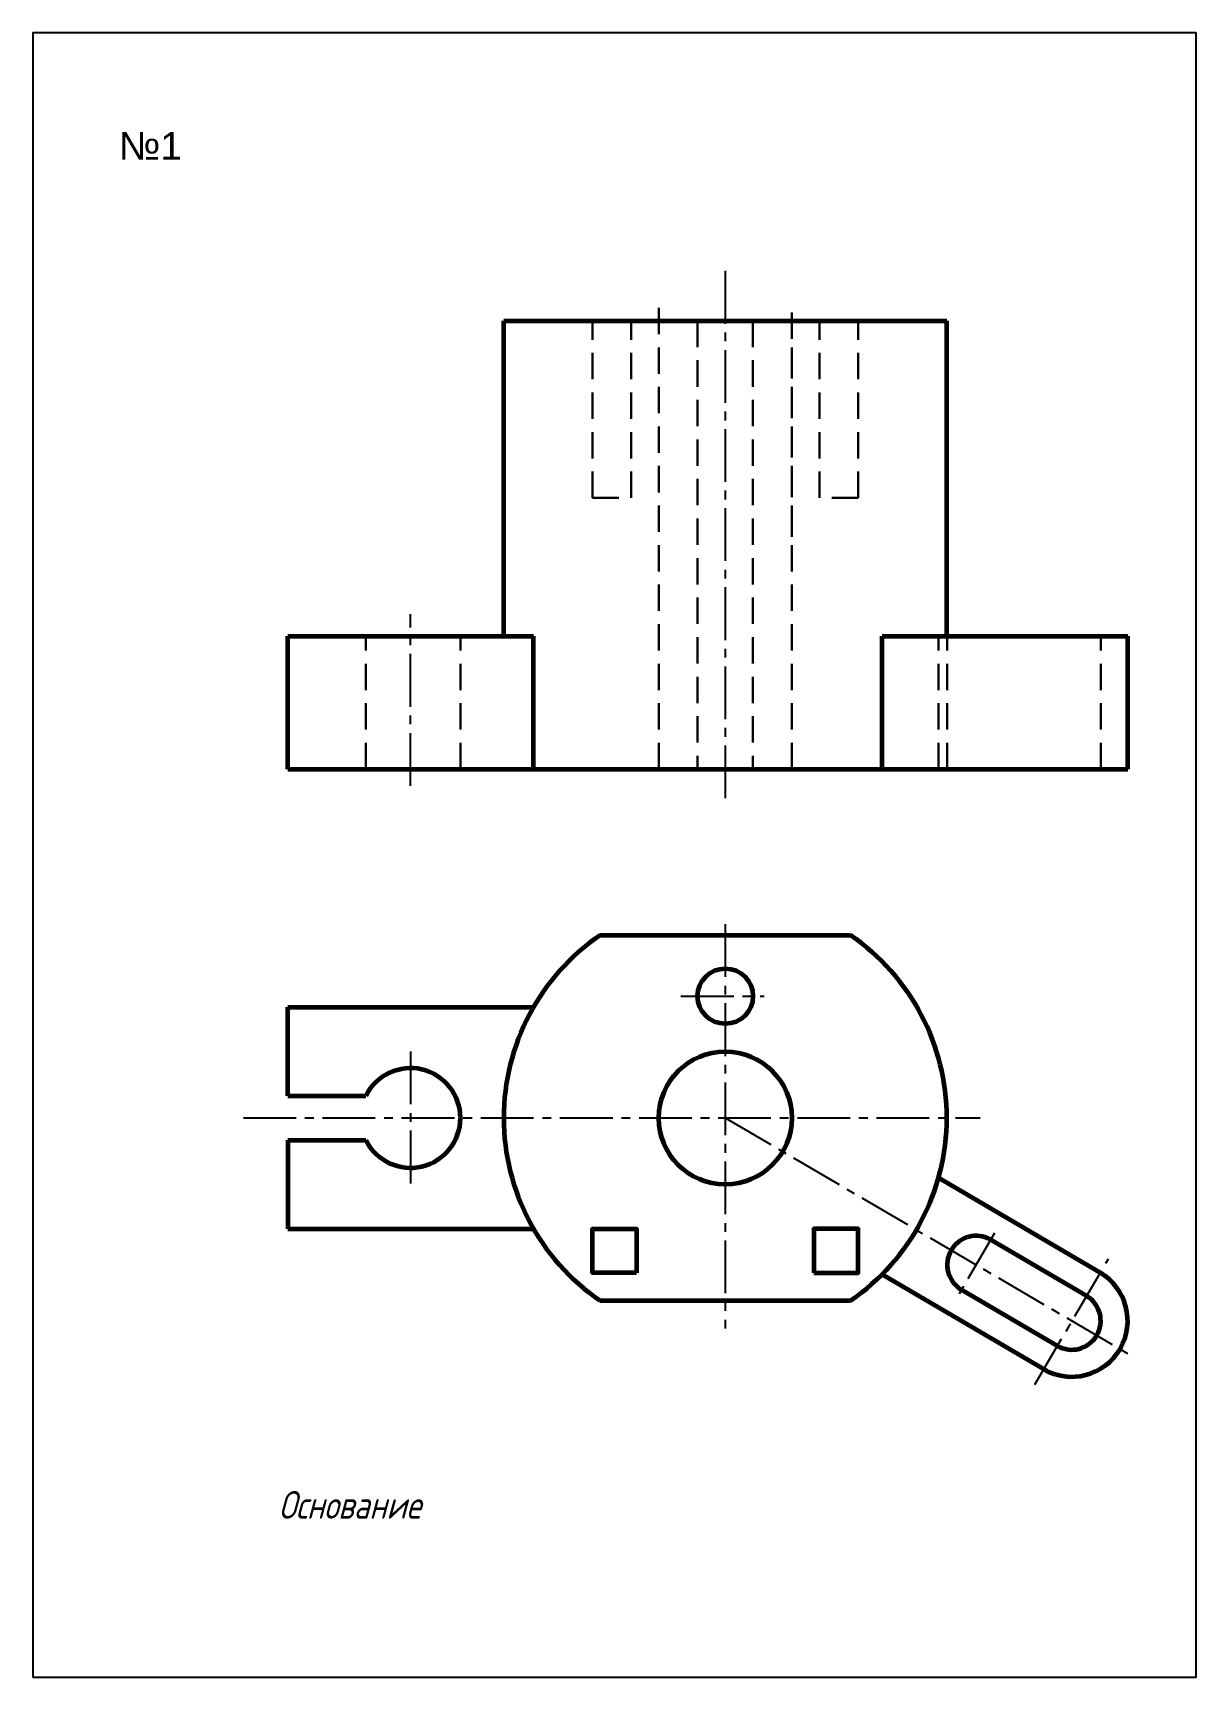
# Model space of a CAD drawing. Header units: millimetres. Extents: x 0 to 210, y 0 to 297.
import ezdxf

# ---------------------------------------------------------------- set-up
doc = ezdxf.new("R2010")
doc.units = ezdxf.units.MM
doc.header["$LTSCALE"] = 0.5
doc.linetypes.add('CENTER2', pattern=[28.575, 19.05, -3.175, 3.175, -3.175])
doc.linetypes.add('DASHED2', pattern=[9.525, 6.35, -3.175])
doc.layers.get('0').update_dxf_attribs({"linetype": 'CONTINUOUS'})
doc.layers.get('Defpoints').update_dxf_attribs({"linetype": 'CONTINUOUS'})
doc.styles.get("Standard").update_dxf_attribs({"font": 'isocpeur.ttf', "width": 0.8, "oblique": 15})
doc.styles.add('АРИАЛ-5(1)', font='ARIAL.TTF', dxfattribs={"height": 5})

msp = doc.modelspace()

# ---------------------------------------------------------------- linework, layer by layer
at = {"color": 7, "linetype": 'CENTER2'}
for p, q in [((125, 254), (125, 158.5)), ((68.18, 161), (68.18, 192)), ((125, 136), (125, 63)), ((117, 123), (132, 123)), ((68.18, 113), (68.18, 89)), ((38, 101), (171, 101)), ((125, 101), (197.83, 58.34)), ((173.62, 80.18), (166.74, 68.43)), ((180.9, 52.86), (194.18, 75.55))]:
    msp.add_line(p, q, dxfattribs=at)
at = {"color": 7, "linetype": 'DASHED2', "lineweight": 30, "ltscale": 1.5}
for p, q in [((113, 164), (113, 248)), ((137, 206), (137, 248)), ((101, 213), (101, 245)), ((108, 213), (108, 245)), ((120, 245), (120, 164)), ((130, 245), (130, 164)), ((137, 164), (137, 245)), ((142, 213), (142, 245)), ((149, 213), (149, 245)), ((101, 213), (108, 213)), ((149, 213), (142, 213)), ((60.12, 164), (60.12, 188)), ((77.18, 164), (77.18, 188)), ((163.51, 164), (163.51, 188)), ((165.06, 164), (165.06, 188)), ((192.78, 164), (192.78, 188))]:
    msp.add_line(p, q, dxfattribs=at)
at = {"color": 7, "lineweight": 60, "ltscale": 0.5}
for p, q in [((85, 188), (85, 245)), ((85, 245), (165, 245)), ((165, 188), (165, 245)), ((46, 164), (46, 188)), ((46, 188), (90.36, 188)), ((90.36, 164), (90.36, 188)), ((153.31, 188), (197.65, 188)), ((153.31, 164), (153.31, 188)), ((197.65, 164), (197.65, 188)), ((46, 164), (197.65, 164)), ((102.39, 134), (147.61, 134)), ((46, 105), (46, 121)), ((46, 121), (90.36, 121)), ((46, 105), (60.12, 105)), ((46, 97), (46, 81)), ((46, 97), (60.12, 97)), ((192.64, 73.11), (163.51, 90.18)), ((46, 81), (90.36, 81)), ((190.2, 68.87), (172.92, 78.98)), ((183.13, 55.28), (153.31, 72.74)), ((184.92, 59.85), (167.64, 69.97)), ((102.39, 68), (147.61, 68))]:
    msp.add_line(p, q, dxfattribs=at)
msp.add_line((0, 0), (0, 0))
for points in [[(109, 73), (101, 73), (101, 81), (109, 81)], [(141, 73), (149, 73), (149, 81), (141, 81)]]:
    msp.add_lwpolyline(points, close=True, dxfattribs=at)
for centre, radius in [((125, 123), 5), ((125, 101), 12)]:
    msp.add_circle(centre, radius, dxfattribs=at)
for centre, radius, start, end in [((125, 101), 40, 124.4115, 235.5885), ((125, 101), 40, 304.4115, 55.5885), ((68.18, 101), 9, 206.3878, 153.6122), ((170.28, 74.48), 5.22, 59.6419, 239.6419), ((187.55, 64.36), 10.1, 239.6419, 59.6419), ((187.56, 64.36), 5.22, 239.6419, 59.6419)]:
    msp.add_arc(centre, radius, start, end, dxfattribs=at)
at = {"layer": 'Defpoints'}
msp.add_lwpolyline([(0, 0), (210, 0), (210, 297), (0, 297)], close=True, dxfattribs=at)

# ---------------------------------------------------------------- texts
at = {"color": 7, "linetype": 'Continuous', "lineweight": -3, "style": 'АРИАЛ-5(1)'}
msp.add_text('№1', height=5, dxfattribs=at).set_placement((15.53, 274.09))
at = {"oblique": 15, "width": 0.8}
msp.add_text('Основание', height=5, dxfattribs=at).set_placement((44.34, 28.61))

doc.saveas('drawing.dxf')
